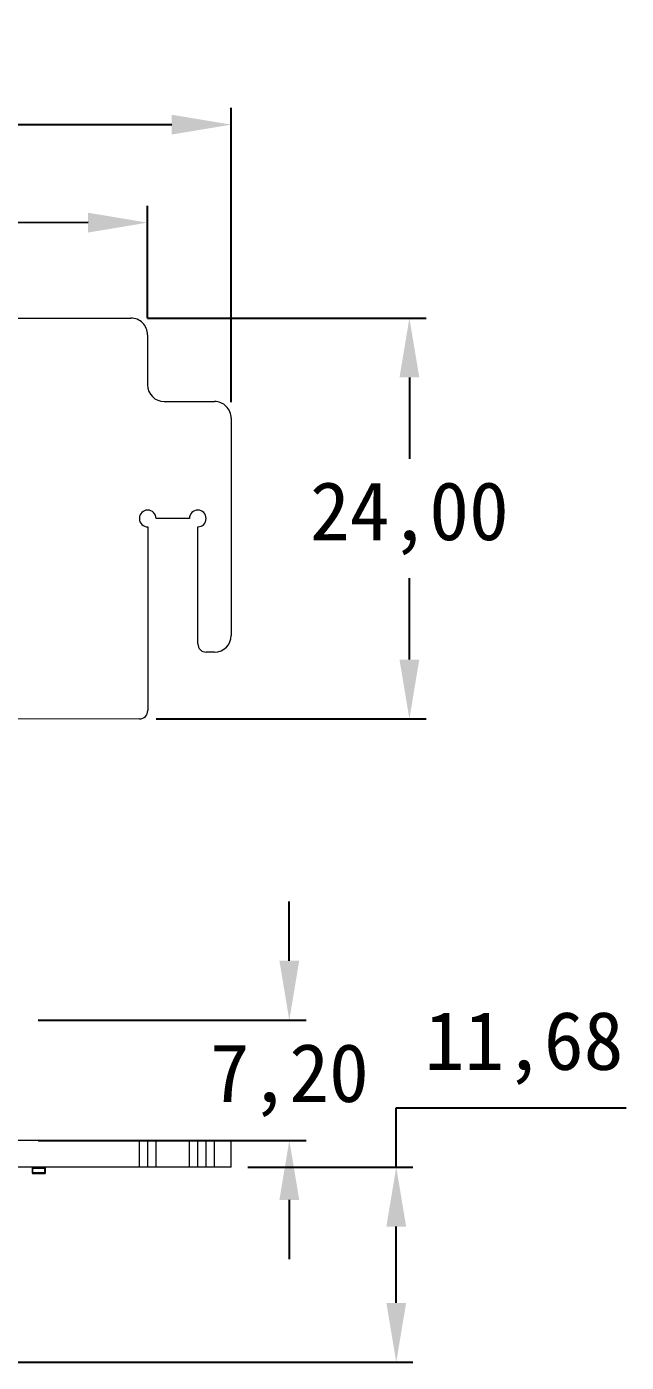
# Model space of a CAD drawing. Header units: millimetres. Extents: x 269 to 438, y 128 to 208.
# Drawn here: x 326.2 to 362.1, y 128.2 to 208.1 of the extents above; entities that cross this region are included whole.
import ezdxf

# ---------------------------------------------------------------- set-up
doc = ezdxf.new("R2010")
doc.units = ezdxf.units.MM
doc.header["$PDSIZE"] = -1
doc.dimstyles.new('ISO-25', dxfattribs={"dimtxt": 2.5, "dimasz": 2.5, "dimexe": 1.25, "dimexo": 0.625, "dimtad": 1, "dimtxsty": 'Standard', "dimcen": 2.5, "dimadec": 0, "dimazin": 0, "dimtfac": 1, "dimtmove": 0, "dimatfit": 3, "dimfxl": 1, "dimarcsym": 0})

# ---------------------------------------------------------------- blocks, each defined once
blk = doc.blocks.new('*D3')
at = {"color": 0, "lineweight": -2, "transparency": 16777216}
for p, q in [((288.449, 190.663), (288.444, 197.375)), ((333.449, 190.693), (333.444, 197.405)), ((292.001, 196.377), (302.713, 196.384)), ((329.889, 196.402), (319.177, 196.395))]:
    blk.add_line(p, q, dxfattribs=at)
at = {"color": 0, "transparency": 16777216}
for points in [[(292.001, 196.97), (292.001, 195.785), (288.445, 196.375)], [(329.889, 196.995), (329.889, 195.81), (333.445, 196.405)]]:
    blk.add_solid(points, dxfattribs=at)
at = {"layer": 'Defpoints', "color": 0, "transparency": 16777216}
for p in [(333.445, 196.405), (288.449, 189.663), (333.449, 189.693)]:
    blk.add_point(p, dxfattribs=at)
at = {"color": 0, "transparency": 16777216, "insert": (310.945, 196.39), "char_height": 3.5, "attachment_point": 5}
blk.add_mtext('45,00', dxfattribs=at)
blk = doc.blocks.new('*D4')
at = {"color": 0, "lineweight": -2, "transparency": 16777216}
for p, q in [((283.453, 185.66), (283.453, 203.269)), ((338.453, 185.66), (338.453, 203.269)), ((287.009, 202.269), (334.897, 202.269))]:
    blk.add_line(p, q, dxfattribs=at)
at = {"color": 0, "transparency": 16777216}
for points in [[(287.009, 202.862), (287.009, 201.677), (283.453, 202.269)], [(334.897, 202.862), (334.897, 201.677), (338.453, 202.269)]]:
    blk.add_solid(points, dxfattribs=at)
at = {"layer": 'Defpoints', "color": 0, "transparency": 16777216}
for p in [(338.453, 202.269), (283.453, 184.66), (338.453, 184.66)]:
    blk.add_point(p, dxfattribs=at)
at = {"color": 0, "transparency": 16777216, "insert": (310.953, 205.835), "char_height": 3.5, "attachment_point": 5}
blk.add_mtext('55,00', dxfattribs=at)
blk = doc.blocks.new('*D5')
at = {"color": 0, "lineweight": -2, "transparency": 16777216}
for p, q in [((333.449, 190.692), (350.128, 190.692)), ((349.128, 187.136), (349.128, 182.258)), ((349.128, 170.249), (349.128, 175.127)), ((333.965, 166.693), (350.128, 166.693))]:
    blk.add_line(p, q, dxfattribs=at)
at = {"color": 0, "transparency": 16777216}
for points in [[(348.535, 187.136), (349.72, 187.136), (349.128, 190.692)], [(348.535, 170.249), (349.72, 170.249), (349.128, 166.693)]]:
    blk.add_solid(points, dxfattribs=at)
at = {"layer": 'Defpoints', "color": 0, "transparency": 16777216}
for p in [(332.449, 190.692), (332.965, 166.693), (349.128, 166.693)]:
    blk.add_point(p, dxfattribs=at)
at = {"color": 0, "transparency": 16777216, "insert": (349.128, 178.693), "char_height": 3.5, "attachment_point": 5}
blk.add_mtext('24,00', dxfattribs=at)
blk = doc.blocks.new('*D7')
at = {"color": 0, "lineweight": -2, "transparency": 16777216}
for p, q in [((341.938, 152.218), (341.938, 155.774)), ((326.89, 148.662), (342.938, 148.662)), ((341.938, 148.662), (341.938, 148.628)), ((326.89, 141.462), (342.938, 141.462)), ((341.938, 141.462), (341.938, 141.497)), ((341.938, 137.906), (341.938, 134.35))]:
    blk.add_line(p, q, dxfattribs=at)
at = {"color": 0, "transparency": 16777216}
for points in [[(341.345, 152.218), (342.531, 152.218), (341.938, 148.662)], [(341.345, 137.906), (342.531, 137.906), (341.938, 141.462)]]:
    blk.add_solid(points, dxfattribs=at)
at = {"layer": 'Defpoints', "color": 0, "transparency": 16777216}
for p in [(325.89, 148.662), (325.89, 141.462), (341.938, 141.462)]:
    blk.add_point(p, dxfattribs=at)
at = {"color": 0, "transparency": 16777216, "insert": (341.938, 145.062), "char_height": 3.5, "attachment_point": 5}
blk.add_mtext('7,20', dxfattribs=at)
blk = doc.blocks.new('*D9')
at = {"color": 0, "lineweight": -2, "transparency": 16777216}
for p, q in [((348.341, 139.862), (348.341, 143.418)), ((348.341, 143.418), (362.115, 143.418)), ((339.461, 139.862), (349.341, 139.862)), ((348.341, 131.738), (348.341, 136.306)), ((315.769, 128.182), (349.341, 128.182))]:
    blk.add_line(p, q, dxfattribs=at)
at = {"color": 0, "transparency": 16777216}
for points in [[(347.748, 136.306), (348.933, 136.306), (348.341, 139.862)], [(347.748, 131.738), (348.933, 131.738), (348.341, 128.182)]]:
    blk.add_solid(points, dxfattribs=at)
at = {"layer": 'Defpoints', "color": 0, "transparency": 16777216}
for p in [(338.461, 139.862), (348.341, 139.862), (314.769, 128.182)]:
    blk.add_point(p, dxfattribs=at)
at = {"color": 0, "transparency": 16777216, "insert": (355.99, 146.984), "char_height": 3.5, "attachment_point": 5}
blk.add_mtext('11,68', dxfattribs=at)

msp = doc.modelspace()

# ---------------------------------------------------------------- linework, layer by layer
at = {"color": 7, "linetype": 'Continuous', "lineweight": 15}
for p, q in [((289.449, 190.664), (332.449, 190.692)), ((333.449, 189.693), (333.451, 186.693)), ((334.452, 185.694), (337.452, 185.696)), ((338.453, 184.696), (338.461, 171.696)), ((335.957, 178.695), (333.957, 178.693)), ((333.457, 178.193), (333.464, 167.193)), ((336.462, 171.195), (336.457, 178.195)), ((337.462, 170.696), (336.962, 170.695)), ((332.965, 166.693), (288.965, 166.664)), ((332.965, 141.462), (288.965, 141.462)), ((332.965, 139.862), (332.965, 141.462)), ((333.464, 141.462), (332.965, 141.462)), ((333.464, 139.862), (333.464, 141.462)), ((333.957, 141.462), (333.464, 141.462)), ((333.957, 139.862), (333.957, 141.462)), ((335.957, 141.462), (333.957, 141.462)), ((335.957, 139.862), (335.957, 141.462)), ((336.457, 141.462), (335.957, 141.462)), ((336.457, 139.862), (336.457, 141.462)), ((336.462, 141.462), (336.457, 141.462)), ((336.462, 139.862), (336.462, 141.462)), ((336.962, 141.462), (336.462, 141.462)), ((336.962, 139.862), (336.962, 141.462)), ((337.462, 141.462), (336.962, 141.462)), ((337.462, 139.862), (337.462, 141.462)), ((338.461, 141.462), (337.462, 141.462)), ((338.461, 139.862), (338.461, 141.462)), ((332.965, 139.862), (288.965, 139.862)), ((326.586, 139.804), (326.536, 139.804)), ((326.536, 139.804), (326.536, 139.524)), ((326.586, 139.524), (326.536, 139.524)), ((326.586, 139.854), (326.586, 139.804)), ((327.286, 139.854), (326.586, 139.854)), ((326.586, 139.524), (326.586, 139.804)), ((326.586, 139.804), (327.286, 139.804)), ((326.586, 139.524), (326.586, 139.474)), ((327.286, 139.524), (326.586, 139.524)), ((326.586, 139.474), (327.286, 139.474)), ((327.286, 139.804), (327.286, 139.854)), ((327.336, 139.804), (327.286, 139.804)), ((327.286, 139.804), (327.286, 139.524)), ((327.336, 139.524), (327.286, 139.524)), ((327.286, 139.474), (327.286, 139.524)), ((327.336, 139.524), (327.336, 139.804)), ((333.464, 139.862), (332.965, 139.862)), ((333.957, 139.862), (333.464, 139.862)), ((335.957, 139.862), (333.957, 139.862)), ((336.462, 139.862), (335.957, 139.862)), ((336.462, 139.862), (336.457, 139.862)), ((336.962, 139.862), (336.462, 139.862)), ((337.462, 139.862), (336.962, 139.862)), ((338.461, 139.862), (337.462, 139.862))]:
    msp.add_line(p, q, dxfattribs=at)
for centre, radius, start, end in [((332.449, 189.692), 1, 0.03803, 90.03803), ((334.451, 186.694), 1, 180.03803, 270.03803), ((337.453, 184.696), 1, 0.03803, 90.03803), ((333.457, 178.693), 0.5, 0.03803, 270.03803), ((336.457, 178.695), 0.5, 270.03803, 180.03803), ((336.962, 171.195), 0.5, 180.03803, 270.03803), ((337.461, 171.696), 1, 270.03803, 0.03803), ((332.964, 167.193), 0.5, 270.03803, 0.03803), ((326.586, 139.804), 0.05, 90, 180), ((326.586, 139.524), 0.05, 180, 270), ((327.286, 139.804), 0.05, 0, 90), ((327.286, 139.524), 0.05, 270, 0)]:
    msp.add_arc(centre, radius, start, end, dxfattribs=at)

# ---------------------------------------------------------------- dimensions: what is measured, and where the dimension line sits
dim = msp.add_linear_dim(base=(338.453, 202.269), p1=(283.453, 184.66), p2=(338.453, 184.66), dimstyle='ISO-25', override={"dimtxt": 3.5, "dimasz": 3.556, "dimexe": 1, "dimexo": 1, "dimgap": 1.524, "dimtih": 1, "dimtoh": 1, "dimzin": 0, "dimadec": 2, "dimtzin": 0})
dim.commit()
dim.dimension.update_dxf_attribs({"geometry": '*D4', "text_midpoint": (310.953, 205.835)})
dim = msp.add_aligned_dim(p1=(288.449, 189.663), p2=(333.449, 189.693), distance=6.712, dimstyle='ISO-25', override={"dimtxt": 3.5, "dimasz": 3.556, "dimexe": 1, "dimexo": 1, "dimgap": 1.524, "dimtih": 1, "dimtoh": 1, "dimzin": 0, "dimadec": 2, "dimtzin": 0})
dim.commit()
dim.dimension.update_dxf_attribs({"geometry": '*D3', "text_midpoint": (310.945, 196.39)})
for base, p1, p2, picture, middle in [((349.128, 166.693), (332.449, 190.692), (332.965, 166.693), '*D5', (349.128, 178.693)), ((341.938, 141.462), (325.89, 148.662), (325.89, 141.462), '*D7', (341.938, 145.062)), ((348.341, 139.862), (314.769, 128.182), (338.461, 139.862), '*D9', (355.99, 146.984))]:
    dim = msp.add_linear_dim(base=base, p1=p1, p2=p2, angle=90, dimstyle='ISO-25', override={"dimtxt": 3.5, "dimasz": 3.556, "dimexe": 1, "dimexo": 1, "dimgap": 1.524, "dimtih": 1, "dimtoh": 1, "dimzin": 0, "dimadec": 2, "dimtzin": 0})
    dim.commit()
    dim.dimension.update_dxf_attribs({"geometry": picture, "text_midpoint": middle})

doc.saveas('drawing.dxf')
